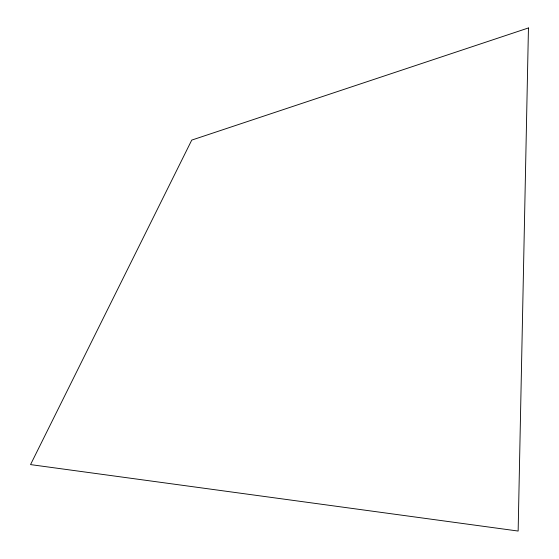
<?xml version="1.0" encoding="UTF-8"?>
<svg xmlns="http://www.w3.org/2000/svg" width="559" height="559" viewBox="0 0 559 559"><rect width="100%" height="100%" fill="white"/><g stroke="black" fill="none" stroke-linecap="round" stroke-linejoin="round"><path stroke-width="0.84" d="M528.451 27.95L518.144 531.05L30.549 464.599L191.744 140.099L528.451 27.95"/></g></svg>
